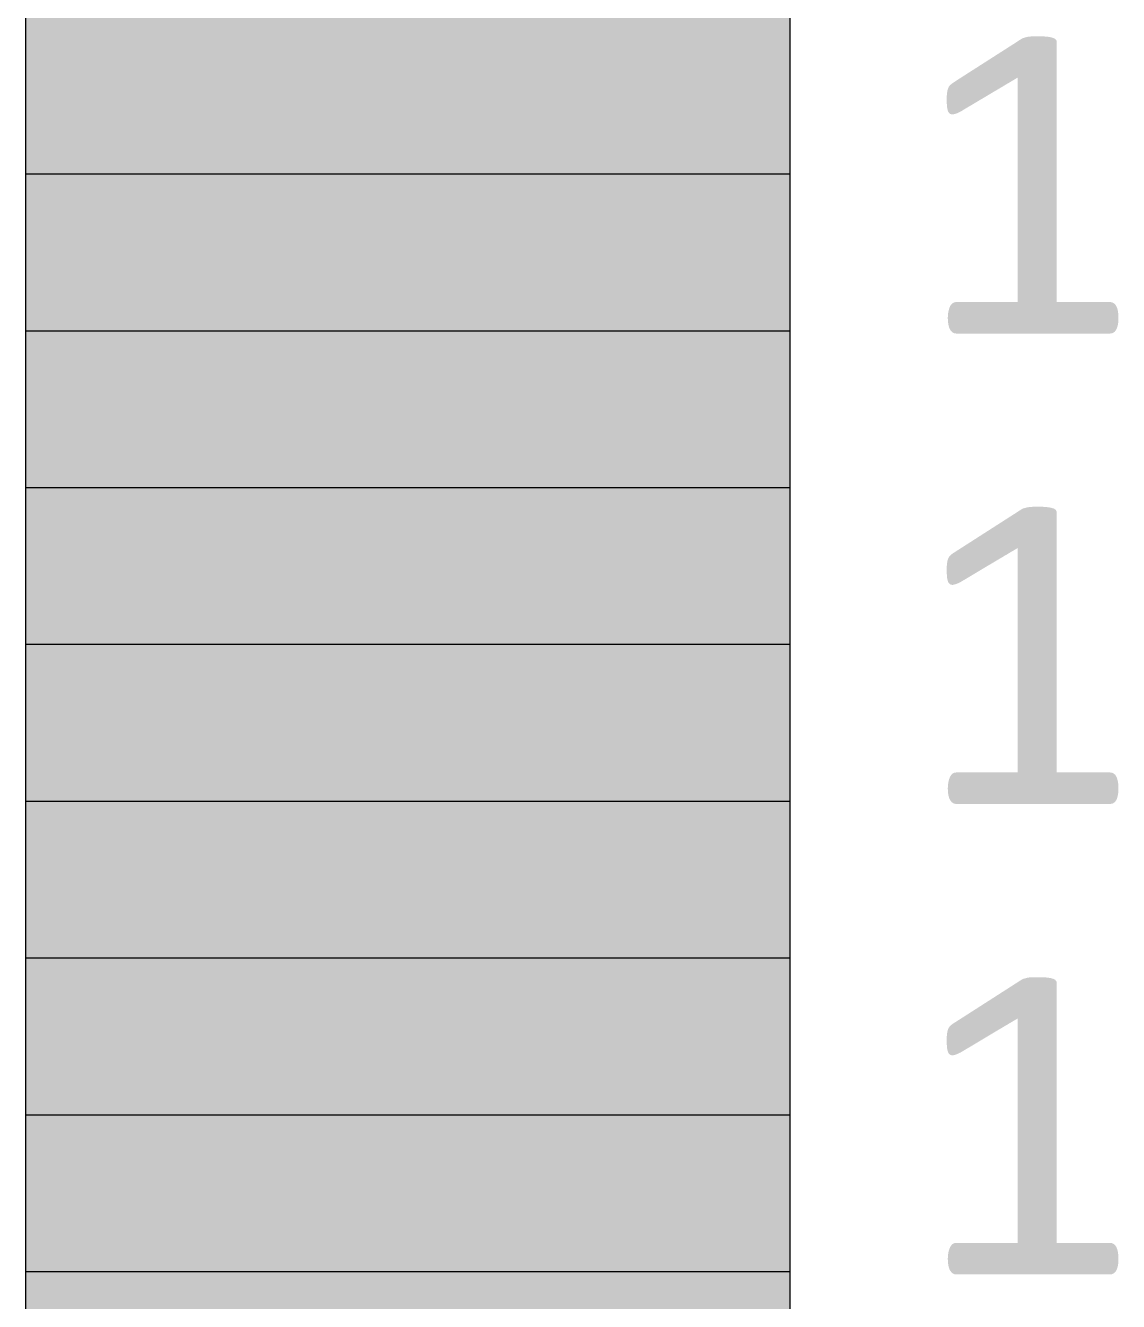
# Model space of a CAD drawing. Header units: inches. Extents: x 79.49066 to 79.49309, y 16.68944 to 16.6915.
# Drawn here: x 79.4928573 to 79.4929736, y 16.6901426 to 16.6902785 of the extents above; entities that cross this region are included whole.
import ezdxf

# ---------------------------------------------------------------- set-up
doc = ezdxf.new("R2010")
doc.units = ezdxf.units.IN
doc.header["$MEASUREMENT"] = 0
doc.layers.add('GSLAYER', color=7, linetype='CONTINUOUS')

msp = doc.modelspace()

# ---------------------------------------------------------------- hatches: boundary and pattern name
at = {"layer": 'GSLAYER', "true_color": 0x00bc43}
msp.add_hatch(color=102, dxfattribs=at).paths.add_polyline_path([(79.49293868, 16.69026273), (79.49293868, 16.69027944), (79.49285726, 16.69027944), (79.49285726, 16.69026273)])
at = {"layer": 'GSLAYER', "true_color": 0x000000}
for points in [[(79.49296707, 16.69027299), (79.49296707, 16.6902767), (79.49296706, 16.69027685), (79.492967, 16.69027698), (79.4929669, 16.69027709), (79.49296689, 16.6902771), (79.49296679, 16.69027716), (79.49296671, 16.6902772), (79.49296667, 16.69027721), (79.49296645, 16.69027728), (79.49296625, 16.69027731), (79.4929661, 16.69027734), (79.49296592, 16.69027735), (79.49296567, 16.69027737), (79.49296567, 16.69027737), (79.49296513, 16.69027738), (79.4929644, 16.69027737), (79.4929644, 16.69027737), (79.49296413, 16.69027735), (79.49296404, 16.69027734), (79.49296389, 16.69027731), (79.49296377, 16.69027728), (79.49296353, 16.69027721), (79.4929635, 16.6902772), (79.49296339, 16.69027716), (79.4929633, 16.6902771), (79.49296329, 16.69027709), (79.49296311, 16.69027698), (79.4929629, 16.69027685), (79.49296268, 16.6902767), (79.49295688, 16.69027299)], [(79.49295608, 16.69026907), (79.49295609, 16.69026908), (79.49295623, 16.69026912), (79.49295641, 16.69026917), (79.49295643, 16.69026918), (79.49295663, 16.69026928), (79.49295682, 16.69026937), (79.49295687, 16.69026939), (79.49295739, 16.69026971), (79.49295809, 16.69027012), (79.49295894, 16.69027063), (79.49295958, 16.69027101), (79.49296012, 16.69027133), (79.49296057, 16.6902716), (79.49296094, 16.69027182), (79.49296125, 16.690272), (79.49296151, 16.69027216), (79.49296176, 16.69027231), (79.492962, 16.69027245), (79.4929629, 16.69027299), (79.49295688, 16.69027299), (79.49295605, 16.69027245), (79.49295585, 16.69027231), (79.49295569, 16.69027216), (79.49295557, 16.690272), (79.49295549, 16.69027182), (79.49295542, 16.6902716), (79.49295538, 16.69027133), (79.49295535, 16.69027101), (79.49295534, 16.69027063), (79.49295536, 16.69027012), (79.4929554, 16.69026971), (79.49295549, 16.69026939), (79.4929555, 16.69026937), (79.49295555, 16.69026928), (79.49295563, 16.69026918), (79.49295565, 16.69026917), (79.49295572, 16.69026912), (79.49295583, 16.69026908), (79.49295585, 16.69026907), (79.49295595, 16.69026906)], [(79.49296707, 16.69024908), (79.49296707, 16.69027299), (79.4929629, 16.69027299), (79.4929629, 16.69024908)], [(79.49297276, 16.69024573), (79.49297293, 16.69024575), (79.49297309, 16.69024581), (79.49297324, 16.69024593), (79.49297337, 16.69024609), (79.49297348, 16.69024632), (79.49297356, 16.6902466), (79.49297362, 16.69024696), (79.49297363, 16.69024738), (79.49297362, 16.69024779), (79.49297357, 16.69024813), (79.4929735, 16.69024842), (79.4929734, 16.69024866), (79.49297328, 16.69024884), (79.49297312, 16.69024897), (79.49297295, 16.69024905), (79.49297276, 16.69024908), (79.49295634, 16.69024908), (79.49295615, 16.69024905), (79.49295598, 16.69024897), (79.49295584, 16.69024884), (79.49295572, 16.69024866), (79.49295562, 16.69024842), (79.49295554, 16.69024813), (79.49295548, 16.69024779), (79.49295546, 16.69024738), (79.49295548, 16.69024696), (79.49295554, 16.6902466), (79.49295562, 16.69024632), (79.49295574, 16.69024609), (79.49295588, 16.69024593), (79.49295602, 16.69024581), (79.49295617, 16.69024575), (79.49295634, 16.69024573)], [(79.49296707, 16.69022288), (79.49296707, 16.6902266), (79.49296706, 16.69022674), (79.492967, 16.69022688), (79.4929669, 16.69022699), (79.49296689, 16.690227), (79.49296679, 16.69022706), (79.49296671, 16.6902271), (79.49296667, 16.69022711), (79.49296645, 16.69022717), (79.49296625, 16.69022721), (79.4929661, 16.69022723), (79.49296592, 16.69022725), (79.49296567, 16.69022727), (79.49296567, 16.69022727), (79.49296513, 16.69022728), (79.4929644, 16.69022727), (79.4929644, 16.69022727), (79.49296413, 16.69022725), (79.49296404, 16.69022723), (79.49296389, 16.69022721), (79.49296377, 16.69022717), (79.49296353, 16.69022711), (79.4929635, 16.6902271), (79.49296339, 16.69022706), (79.4929633, 16.690227), (79.49296329, 16.69022699), (79.49296311, 16.69022688), (79.4929629, 16.69022674), (79.49296268, 16.6902266), (79.49295688, 16.69022288)], [(79.49295608, 16.69021897), (79.49295609, 16.69021898), (79.49295623, 16.69021902), (79.49295641, 16.69021907), (79.49295643, 16.69021908), (79.49295663, 16.69021917), (79.49295682, 16.69021926), (79.49295687, 16.69021929), (79.49295739, 16.6902196), (79.49295809, 16.69022002), (79.49295894, 16.69022053), (79.49295958, 16.69022091), (79.49296012, 16.69022123), (79.49296057, 16.6902215), (79.49296094, 16.69022172), (79.49296125, 16.6902219), (79.49296151, 16.69022206), (79.49296176, 16.6902222), (79.492962, 16.69022235), (79.4929629, 16.69022288), (79.49295688, 16.69022288), (79.49295605, 16.69022235), (79.49295585, 16.6902222), (79.49295569, 16.69022206), (79.49295557, 16.6902219), (79.49295549, 16.69022172), (79.49295542, 16.6902215), (79.49295538, 16.69022123), (79.49295535, 16.69022091), (79.49295534, 16.69022053), (79.49295536, 16.69022002), (79.4929554, 16.6902196), (79.49295549, 16.69021929), (79.4929555, 16.69021926), (79.49295555, 16.69021917), (79.49295563, 16.69021908), (79.49295565, 16.69021907), (79.49295572, 16.69021902), (79.49295583, 16.69021898), (79.49295585, 16.69021897), (79.49295595, 16.69021896)], [(79.49296707, 16.69019898), (79.49296707, 16.69022288), (79.4929629, 16.69022288), (79.4929629, 16.69019898)], [(79.49297276, 16.69019563), (79.49297293, 16.69019565), (79.49297309, 16.69019571), (79.49297324, 16.69019582), (79.49297337, 16.69019599), (79.49297348, 16.69019621), (79.49297356, 16.6901965), (79.49297362, 16.69019685), (79.49297363, 16.69019728), (79.49297362, 16.69019768), (79.49297357, 16.69019803), (79.4929735, 16.69019832), (79.4929734, 16.69019855), (79.49297328, 16.69019874), (79.49297312, 16.69019887), (79.49297295, 16.69019895), (79.49297276, 16.69019898), (79.49295634, 16.69019898), (79.49295615, 16.69019895), (79.49295598, 16.69019887), (79.49295584, 16.69019874), (79.49295572, 16.69019855), (79.49295562, 16.69019832), (79.49295554, 16.69019803), (79.49295548, 16.69019768), (79.49295546, 16.69019728), (79.49295548, 16.69019685), (79.49295554, 16.6901965), (79.49295562, 16.69019621), (79.49295574, 16.69019599), (79.49295588, 16.69019582), (79.49295602, 16.69019571), (79.49295617, 16.69019565), (79.49295634, 16.69019563)], [(79.49296707, 16.69017278), (79.49296707, 16.6901765), (79.49296706, 16.69017664), (79.492967, 16.69017678), (79.4929669, 16.69017689), (79.49296689, 16.6901769), (79.49296679, 16.69017695), (79.49296671, 16.690177), (79.49296667, 16.69017701), (79.49296645, 16.69017707), (79.49296625, 16.69017711), (79.4929661, 16.69017713), (79.49296592, 16.69017715), (79.49296567, 16.69017717), (79.49296567, 16.69017717), (79.49296513, 16.69017718), (79.4929644, 16.69017717), (79.4929644, 16.69017717), (79.49296413, 16.69017715), (79.49296404, 16.69017713), (79.49296389, 16.69017711), (79.49296377, 16.69017707), (79.49296353, 16.69017701), (79.4929635, 16.690177), (79.49296339, 16.69017695), (79.4929633, 16.6901769), (79.49296329, 16.69017689), (79.49296311, 16.69017678), (79.4929629, 16.69017664), (79.49296268, 16.6901765), (79.49295688, 16.69017278)], [(79.49295608, 16.69016887), (79.49295609, 16.69016887), (79.49295623, 16.69016891), (79.49295641, 16.69016897), (79.49295643, 16.69016898), (79.49295663, 16.69016907), (79.49295682, 16.69016916), (79.49295687, 16.69016919), (79.49295739, 16.6901695), (79.49295809, 16.69016991), (79.49295894, 16.69017042), (79.49295958, 16.69017081), (79.49296012, 16.69017113), (79.49296057, 16.6901714), (79.49296094, 16.69017162), (79.49296125, 16.6901718), (79.49296151, 16.69017196), (79.49296176, 16.6901721), (79.492962, 16.69017225), (79.4929629, 16.69017278), (79.49295688, 16.69017278), (79.49295605, 16.69017225), (79.49295585, 16.6901721), (79.49295569, 16.69017196), (79.49295557, 16.6901718), (79.49295549, 16.69017162), (79.49295542, 16.6901714), (79.49295538, 16.69017113), (79.49295535, 16.69017081), (79.49295534, 16.69017042), (79.49295536, 16.69016991), (79.4929554, 16.6901695), (79.49295549, 16.69016919), (79.4929555, 16.69016916), (79.49295555, 16.69016907), (79.49295563, 16.69016898), (79.49295565, 16.69016897), (79.49295572, 16.69016891), (79.49295583, 16.69016887), (79.49295585, 16.69016887), (79.49295595, 16.69016886)], [(79.49296707, 16.69014888), (79.49296707, 16.69017278), (79.4929629, 16.69017278), (79.4929629, 16.69014888)], [(79.49297276, 16.69014552), (79.49297293, 16.69014554), (79.49297309, 16.69014561), (79.49297324, 16.69014572), (79.49297337, 16.69014589), (79.49297348, 16.69014611), (79.49297356, 16.6901464), (79.49297362, 16.69014675), (79.49297363, 16.69014718), (79.49297362, 16.69014758), (79.49297357, 16.69014793), (79.4929735, 16.69014822), (79.4929734, 16.69014845), (79.49297328, 16.69014863), (79.49297312, 16.69014877), (79.49297295, 16.69014885), (79.49297276, 16.69014888), (79.49295634, 16.69014888), (79.49295615, 16.69014885), (79.49295598, 16.69014877), (79.49295584, 16.69014863), (79.49295572, 16.69014845), (79.49295562, 16.69014822), (79.49295554, 16.69014793), (79.49295548, 16.69014758), (79.49295546, 16.69014718), (79.49295548, 16.69014675), (79.49295554, 16.6901464), (79.49295562, 16.69014611), (79.49295574, 16.69014589), (79.49295588, 16.69014572), (79.49295602, 16.69014561), (79.49295617, 16.69014554), (79.49295634, 16.69014552)]]:
    msp.add_hatch(color=18, dxfattribs=at).paths.add_polyline_path(points)
at = {"layer": 'GSLAYER', "true_color": 0x00ab54}
msp.add_hatch(color=114, dxfattribs=at).paths.add_polyline_path([(79.49293868, 16.69024603), (79.49293868, 16.69026273), (79.49285726, 16.69026273), (79.49285726, 16.69024603)])
at = {"layer": 'GSLAYER', "true_color": 0x009b64}
msp.add_hatch(color=124, dxfattribs=at).paths.add_polyline_path([(79.49293868, 16.69022933), (79.49293868, 16.69024603), (79.49285726, 16.69024603), (79.49285726, 16.69022933)])
at = {"layer": 'GSLAYER', "true_color": 0x008a75}
msp.add_hatch(color=136, dxfattribs=at).paths.add_polyline_path([(79.49293868, 16.69021263), (79.49293868, 16.69022933), (79.49285726, 16.69022933), (79.49285726, 16.69021263)])
at = {"layer": 'GSLAYER', "true_color": 0x007a85}
msp.add_hatch(color=136, dxfattribs=at).paths.add_polyline_path([(79.49293868, 16.69019593), (79.49293868, 16.69021263), (79.49285726, 16.69021263), (79.49285726, 16.69019593)])
at = {"layer": 'GSLAYER', "true_color": 0x006a95}
msp.add_hatch(color=144, dxfattribs=at).paths.add_polyline_path([(79.49293868, 16.69017923), (79.49293868, 16.69019593), (79.49285726, 16.69019593), (79.49285726, 16.69017923)])
at = {"layer": 'GSLAYER', "true_color": 0x0059a6}
msp.add_hatch(color=154, dxfattribs=at).paths.add_polyline_path([(79.49293868, 16.69016253), (79.49293868, 16.69017923), (79.49285726, 16.69017923), (79.49285726, 16.69016253)])
at = {"layer": 'GSLAYER', "true_color": 0x0049b6}
msp.add_hatch(color=154, dxfattribs=at).paths.add_polyline_path([(79.49293868, 16.69014583), (79.49293868, 16.69016253), (79.49285726, 16.69016253), (79.49285726, 16.69014583)])
at = {"layer": 'GSLAYER', "true_color": 0x0038c7}
msp.add_hatch(color=162, dxfattribs=at).paths.add_polyline_path([(79.49293868, 16.69012913), (79.49293868, 16.69014583), (79.49285726, 16.69014583), (79.49285726, 16.69012913)])

# ---------------------------------------------------------------- linework, layer by layer
at = {"layer": 'GSLAYER', "color": 18, "true_color": 0x000000, "flags": 128}
msp.add_lwpolyline([(79.49285726, 16.68981181), (79.49293868, 16.68981181), (79.49293868, 16.69111448), (79.49285726, 16.69111448)], close=True, dxfattribs=at)
for points in [[(79.49285726, 16.69026273), (79.49293868, 16.69026273)], [(79.49285726, 16.69021263), (79.49293868, 16.69021263)], [(79.49285726, 16.69016253), (79.49293868, 16.69016253)]]:
    msp.add_lwpolyline(points, dxfattribs=at)
at = {"layer": 'GSLAYER', "color": 253, "true_color": 0xb3b3b3, "flags": 128}
for points in [[(79.49285726, 16.69024603), (79.49293868, 16.69024603)], [(79.49285726, 16.69022933), (79.49293868, 16.69022933)], [(79.49285726, 16.69019593), (79.49293868, 16.69019593)], [(79.49285726, 16.69017923), (79.49293868, 16.69017923)], [(79.49285726, 16.69014583), (79.49293868, 16.69014583)]]:
    msp.add_lwpolyline(points, dxfattribs=at)

doc.saveas('drawing.dxf')
